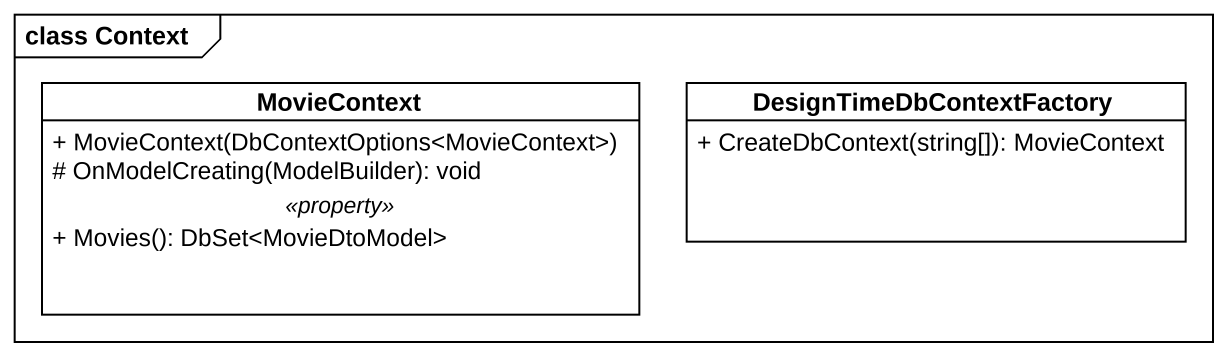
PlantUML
@startuml
mainframe class Context
hide circle
hide empty members
skinparam classAttributeIconSize 0
class MovieContext {
  + MovieContext(DbContextOptions<MovieContext>)
  # OnModelCreating(ModelBuilder): void
  .. <<property>> ..
  + Movies(): DbSet<MovieDtoModel>
}
class DesignTimeDbContextFactory {
  + CreateDbContext(string[]): MovieContext
}
@enduml
